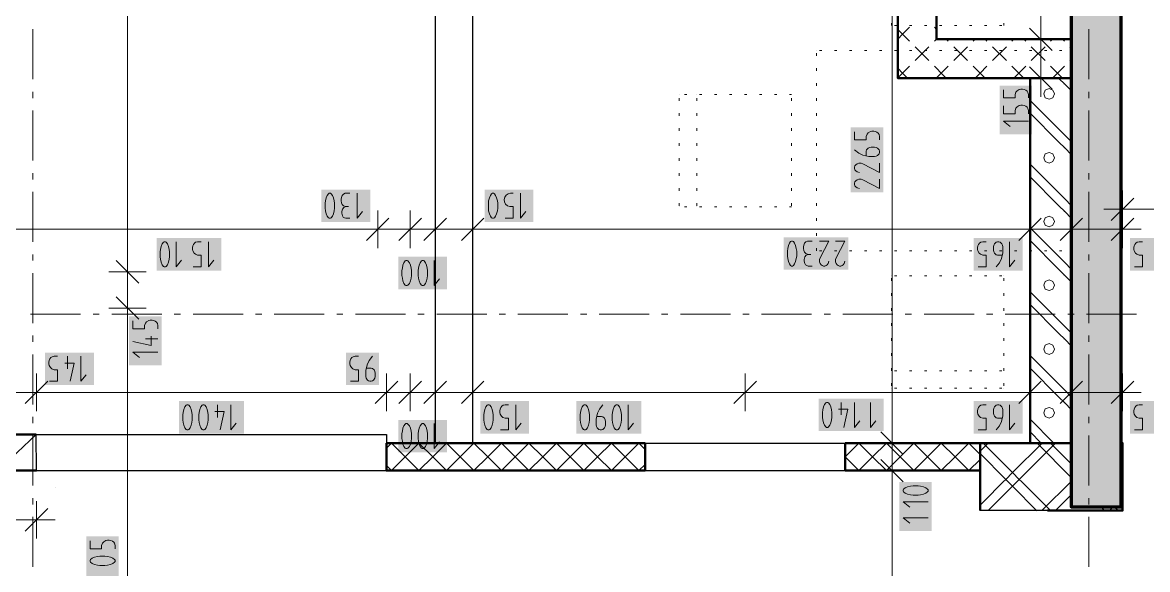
# Model space of a CAD drawing. Header units: millimetres. Extents: x 0 to 594, y 0 to 420.
# Drawn here: x 82.97 to 129.11, y 206.48 to 228.9 of the extents above; entities that cross this region are included whole.
import ezdxf

# ---------------------------------------------------------------- set-up
doc = ezdxf.new("R2010")
doc.units = ezdxf.units.MM
doc.header["$LTSCALE"] = 8
for name, color, linetype in [('PDF_Instalacni prizdivka do 1m', 7, 'Continuous'), ('PDF_Instalacni prizdivky', 7, 'Continuous'), ('PDF_Koty delkove', 7, 'Continuous'), ('PDF_Kuchyne', 7, 'Continuous'), ('PDF_Nabytek', 7, 'Continuous'), ('PDF_Osy hlavni', 7, 'Continuous'), ('PDF_Pricky CP', 7, 'Continuous'), ('PDF_Pricky zdene', 7, 'Continuous'), ('PDF_Sanita', 7, 'Continuous'), ('PDF_Steny akusticke', 7, 'Continuous'), ('PDF_Steny obvodove nosne', 7, 'Continuous')]:
    doc.layers.add(name, color=color, linetype=linetype)

msp = doc.modelspace()

# ---------------------------------------------------------------- linework, layer by layer
at = {"layer": 'PDF_Instalacni prizdivka do 1m', "lineweight": 25}
msp.add_lwpolyline([(99.893, 234.878), (99.893, 211.662), (101.431, 211.662), (101.431, 234.878)], close=True, dxfattribs=at)
at = {"layer": 'PDF_Instalacni prizdivky', "lineweight": 50}
msp.add_lwpolyline([(125.979, 211.662), (125.979, 226.627), (124.288, 226.627), (124.288, 211.662)], close=True, dxfattribs=at)
at = {"layer": 'PDF_Instalacni prizdivky', "lineweight": 9}
for points in [[(125.723, 226.366), (125.462, 226.627)], [(125.07, 226.193), (124.915, 226.129), (124.85, 225.974), (124.915, 225.819), (125.07, 225.754), (125.225, 225.819), (125.289, 225.974), (125.225, 226.129), (125.07, 226.193)], [(125.979, 226.11), (125.723, 226.366)], [(125.979, 224.019), (125.723, 224.275), (124.288, 225.71)], [(125.462, 224.014), (124.288, 225.187)], [(125.723, 223.752), (125.462, 224.014)], [(125.979, 223.496), (125.723, 223.752)], [(125.979, 221.405), (125.723, 221.661), (124.288, 223.096)], [(125.462, 221.4), (124.288, 222.573)], [(125.723, 221.138), (125.462, 221.4)], [(125.979, 220.882), (125.723, 221.138)], [(125.979, 218.791), (125.723, 219.047), (124.288, 220.482)], [(125.462, 218.786), (124.288, 219.96)], [(125.723, 218.525), (125.462, 218.786)], [(125.979, 218.269), (125.723, 218.525)], [(125.979, 216.178), (125.723, 216.434), (124.288, 217.869)], [(125.462, 216.172), (124.288, 217.346)], [(125.723, 215.911), (125.462, 216.172)], [(125.979, 215.655), (125.723, 215.911)], [(125.979, 213.564), (125.723, 213.82), (124.288, 215.255)], [(125.462, 213.559), (124.288, 214.732)], [(125.723, 213.297), (125.462, 213.559)], [(125.979, 213.041), (125.723, 213.297)], [(125.267, 211.662), (124.288, 212.641)], [(124.744, 211.662), (124.288, 212.119)]]:
    msp.add_lwpolyline(points, dxfattribs=at)
for points in [[(125.07, 223.58), (124.915, 223.515), (124.85, 223.36), (124.915, 223.205), (125.07, 223.141), (125.225, 223.205), (125.289, 223.36), (125.225, 223.515)], [(125.07, 220.966), (124.915, 220.902), (124.85, 220.746), (124.915, 220.591), (125.07, 220.527), (125.225, 220.591), (125.289, 220.746), (125.225, 220.902)], [(125.07, 218.352), (124.915, 218.288), (124.85, 218.133), (124.915, 217.977), (125.07, 217.913), (125.225, 217.977), (125.289, 218.133), (125.225, 218.288)], [(125.07, 215.739), (124.915, 215.674), (124.85, 215.519), (124.915, 215.364), (125.07, 215.299), (125.225, 215.364), (125.289, 215.519), (125.225, 215.674)], [(125.07, 213.125), (124.915, 213.06), (124.85, 212.905), (124.915, 212.75), (125.07, 212.686), (125.225, 212.75), (125.289, 212.905), (125.225, 213.06)]]:
    msp.add_lwpolyline(points, close=True, dxfattribs=at)
at = {"layer": 'PDF_Instalacni prizdivky', "lineweight": 9, "transparency": 33554559}
for points in [[(125.684, 226.361), (125.661, 226.384), (125.707, 226.384), (125.684, 226.407)], [(125.684, 223.747), (125.661, 223.771), (125.707, 223.771), (125.684, 223.794)], [(125.684, 221.134), (125.661, 221.157), (125.707, 221.157), (125.684, 221.18)], [(125.684, 218.52), (125.661, 218.543), (125.707, 218.543), (125.684, 218.566)], [(125.684, 215.906), (125.661, 215.929), (125.707, 215.929), (125.684, 215.952)], [(125.684, 213.293), (125.661, 213.316), (125.707, 213.316), (125.684, 213.339)]]:
    msp.add_solid(points, dxfattribs=at)
at = {"layer": 'PDF_Koty delkove', "lineweight": 18}
for points in [[(87.275, 139.093), (87.275, 149.435), (87.275, 181.374), (87.275, 182.86), (87.275, 194.494), (87.275, 195.621), (87.275, 217.197), (87.275, 218.684), (87.275, 263.219), (87.275, 265.833), (87.275, 267.217), (87.275, 336.455), (87.275, 340.35)], [(118.628, 195.621), (118.628, 210.535), (118.628, 211.662), (118.628, 234.878), (118.628, 236.416), (118.628, 238.876), (118.628, 244.36), (118.628, 245.948), (118.628, 264.501)], [(124.734, 226.627), (124.734, 228.216), (124.734, 236.416), (124.734, 238.876), (124.734, 244.36), (124.734, 245.948)], [(125.195, 227.755), (124.273, 228.677)], [(125.503, 228.216), (124.734, 228.216), (123.965, 228.216)], [(125.195, 226.166), (124.273, 227.089)], [(125.503, 226.627), (124.734, 226.627), (123.965, 226.627)], [(124.734, 226.627), (124.734, 225.859)], [(123.197, 226.139), (123.197, 225.811), (123.674, 225.811), (123.674, 225.948), (123.709, 226.043), (123.76, 226.098), (123.846, 226.152), (123.913, 226.166), (123.982, 226.166), (124.051, 226.152), (124.118, 226.125), (124.169, 226.084), (124.204, 226.03), (124.222, 225.948), (124.222, 225.811)], [(123.197, 225.482), (123.197, 225.154), (123.674, 225.154), (123.674, 225.291), (123.709, 225.386), (123.76, 225.441), (123.846, 225.495), (123.913, 225.509), (123.982, 225.509), (124.051, 225.495), (124.118, 225.468), (124.169, 225.427), (124.204, 225.373), (124.222, 225.291), (124.222, 225.154)], [(124.222, 224.852), (123.197, 224.852), (123.469, 224.634)], [(117.091, 224.421), (117.091, 224.092), (117.568, 224.092), (117.568, 224.229), (117.603, 224.325), (117.654, 224.38), (117.739, 224.434), (117.807, 224.448), (117.876, 224.448), (117.944, 224.434), (118.012, 224.407), (118.063, 224.366), (118.098, 224.312), (118.116, 224.229), (118.116, 224.092)], [(117.568, 223.435), (117.568, 223.627), (117.586, 223.682), (117.619, 223.723), (117.654, 223.75), (117.704, 223.777), (117.773, 223.791), (117.91, 223.791), (117.978, 223.777), (118.029, 223.75), (118.063, 223.723), (118.098, 223.682), (118.116, 223.627), (118.116, 223.572), (118.098, 223.517), (118.063, 223.476), (118.029, 223.449), (117.978, 223.421), (117.91, 223.407), (117.671, 223.407), (117.432, 223.462), (117.261, 223.545), (117.091, 223.682)], [(118.116, 223.134), (118.116, 222.75), (117.432, 223.107), (117.363, 223.134), (117.261, 223.134), (117.193, 223.107), (117.142, 223.066), (117.107, 223.025), (117.091, 222.97), (117.091, 222.915), (117.107, 222.86), (117.142, 222.819), (117.193, 222.778), (117.295, 222.75)], [(118.116, 222.477), (118.116, 222.093), (117.432, 222.45), (117.363, 222.477), (117.261, 222.477), (117.193, 222.45), (117.142, 222.409), (117.107, 222.368), (117.091, 222.313), (117.091, 222.258), (117.107, 222.203), (117.142, 222.162), (117.193, 222.121), (117.295, 222.093)], [(128.081, 222.015), (128.081, 221.246), (128.081, 220.477)], [(96.048, 221.731), (96.034, 221.662), (96.034, 221.594), (96.048, 221.509), (96.075, 221.441), (96.13, 221.39), (96.225, 221.355)], [(96.39, 221.902), (96.198, 221.902), (96.13, 221.867), (96.075, 221.816), (96.048, 221.731)], [(96.691, 221.902), (96.691, 220.877), (96.91, 221.15)], [(103.387, 221.902), (103.387, 220.877), (103.605, 221.15)], [(128.542, 221.707), (127.619, 220.785)], [(96.39, 220.877), (96.225, 220.877), (96.17, 220.894), (96.116, 220.929), (96.088, 220.98), (96.061, 221.081), (96.061, 221.15), (96.088, 221.252), (96.143, 221.321), (96.225, 221.355), (96.335, 221.355)], [(97.536, 221.194), (97.536, 220.425), (97.536, 219.657)], [(98.868, 221.194), (98.868, 220.425), (98.868, 219.657)], [(99.893, 221.194), (99.893, 220.425), (99.893, 219.657)], [(101.431, 221.194), (101.431, 220.425), (101.431, 219.657)], [(124.288, 221.194), (124.288, 220.425), (124.288, 219.657)], [(125.979, 221.194), (125.979, 220.425), (125.979, 219.657)], [(128.081, 221.246), (127.312, 221.246)], [(260.561, 221.246), (182.866, 221.246), (175.384, 221.246), (167.492, 221.246), (157.447, 221.246), (155.96, 221.246), (128.081, 221.246)], [(128.081, 221.194), (128.081, 220.425), (128.081, 219.657)], [(97.997, 220.887), (97.075, 219.964)], [(99.33, 220.887), (98.407, 219.964)], [(100.355, 220.887), (99.432, 219.964)], [(101.892, 220.887), (100.97, 219.964)], [(124.749, 220.887), (123.827, 219.964)], [(126.441, 220.887), (125.518, 219.964)], [(128.542, 220.887), (127.619, 219.964)], [(101.431, 220.425), (99.893, 220.425), (98.868, 220.425), (97.536, 220.425), (82.059, 220.425), (69.707, 220.425), (67.452, 220.425), (65.966, 220.425)], [(101.431, 220.425), (116.002, 220.425), (123.063, 220.425), (124.288, 220.425), (124.615, 220.425), (125.979, 220.425), (128.081, 220.425), (128.849, 220.425)], [(88.634, 219.195), (88.661, 219.075), (88.702, 218.973), (88.756, 218.904), (88.784, 218.888), (88.838, 218.888), (88.866, 218.904), (88.92, 218.973), (88.961, 219.075), (88.989, 219.195), (89.003, 219.297), (89.003, 219.502), (88.989, 219.604), (88.961, 219.724), (88.92, 219.827), (88.866, 219.895), (88.838, 219.913), (88.784, 219.913), (88.756, 219.895), (88.702, 219.827), (88.661, 219.724), (88.634, 219.604), (88.62, 219.502)], [(89.277, 219.913), (89.277, 218.888), (89.495, 219.16)], [(89.961, 218.888), (90.29, 218.888), (90.29, 219.365), (90.152, 219.365), (90.057, 219.4), (90.002, 219.452), (89.948, 219.537), (89.934, 219.604), (89.934, 219.673), (89.948, 219.742), (89.975, 219.809), (90.016, 219.861), (90.07, 219.895), (90.152, 219.913), (90.29, 219.913)], [(90.591, 219.913), (90.591, 218.888), (90.809, 219.16)], [(115.347, 219.946), (115.156, 219.946), (115.088, 219.911), (115.033, 219.86), (115.006, 219.775), (114.992, 219.706), (114.992, 219.637), (115.006, 219.552), (115.033, 219.485), (115.088, 219.433), (115.183, 219.399)], [(115.649, 219.946), (116.032, 219.946), (115.676, 219.262), (115.649, 219.194), (115.649, 219.091), (115.676, 219.023), (115.717, 218.972), (115.758, 218.937), (115.813, 218.921), (115.867, 218.921), (115.922, 218.937), (115.963, 218.972), (116.004, 219.023), (116.032, 219.125)], [(116.306, 219.946), (116.689, 219.946), (116.333, 219.262), (116.306, 219.194), (116.306, 219.091), (116.333, 219.023), (116.374, 218.972), (116.415, 218.937), (116.47, 218.921), (116.524, 218.921), (116.579, 218.937), (116.62, 218.972), (116.662, 219.023), (116.689, 219.125)], [(122.156, 218.888), (122.485, 218.888), (122.485, 219.365), (122.348, 219.365), (122.253, 219.4), (122.197, 219.452), (122.143, 219.537), (122.129, 219.604), (122.129, 219.673), (122.143, 219.742), (122.17, 219.809), (122.211, 219.861), (122.266, 219.895), (122.348, 219.913), (122.485, 219.913)], [(123.142, 219.365), (122.951, 219.365), (122.896, 219.383), (122.855, 219.417), (122.827, 219.452), (122.8, 219.502), (122.786, 219.57), (122.786, 219.707), (122.8, 219.775), (122.827, 219.827), (122.855, 219.861), (122.896, 219.895), (122.951, 219.913)], [(122.951, 219.913), (123.005, 219.913), (123.06, 219.895), (123.101, 219.861), (123.128, 219.827), (123.156, 219.775), (123.17, 219.707), (123.17, 219.468), (123.115, 219.229), (123.033, 219.058), (122.896, 218.888)], [(123.443, 219.913), (123.443, 218.888), (123.662, 219.16)], [(128.569, 218.888), (128.897, 218.888), (128.897, 219.365), (128.76, 219.365), (128.665, 219.4), (128.61, 219.452), (128.556, 219.537), (128.542, 219.604), (128.542, 219.673), (128.556, 219.742), (128.583, 219.809), (128.624, 219.861), (128.678, 219.895), (128.76, 219.913), (128.897, 219.913)], [(88.62, 219.502), (88.62, 219.297), (88.634, 219.195)], [(115.347, 218.921), (115.183, 218.921), (115.128, 218.937), (115.074, 218.972), (115.046, 219.023), (115.019, 219.125), (115.019, 219.194), (115.046, 219.296), (115.101, 219.365), (115.183, 219.399), (115.292, 219.399)], [(87.736, 218.222), (86.813, 219.145)], [(99.559, 218.836), (99.531, 218.955), (99.49, 219.058), (99.435, 219.127), (99.407, 219.144), (99.353, 219.144), (99.325, 219.127), (99.271, 219.058), (99.23, 218.955), (99.203, 218.836), (99.189, 218.733)], [(99.189, 218.733), (99.189, 218.528), (99.203, 218.427), (99.23, 218.307), (99.271, 218.204), (99.325, 218.135), (99.353, 218.119), (99.407, 218.119), (99.435, 218.135), (99.49, 218.204), (99.531, 218.307), (99.559, 218.427), (99.573, 218.528), (99.573, 218.733), (99.559, 218.836)], [(99.846, 219.144), (99.846, 218.119), (100.065, 218.392)], [(88.043, 218.684), (87.275, 218.684), (86.506, 218.684)], [(87.736, 216.736), (86.813, 217.659)], [(88.043, 217.197), (87.275, 217.197), (86.506, 217.197)], [(87.495, 216.676), (87.495, 216.348), (87.972, 216.348), (87.972, 216.485), (88.007, 216.58), (88.058, 216.635), (88.143, 216.689), (88.211, 216.703), (88.28, 216.703), (88.348, 216.689), (88.416, 216.662), (88.467, 216.621), (88.502, 216.567), (88.52, 216.485), (88.52, 216.348)], [(88.246, 216.046), (88.246, 215.663), (87.495, 215.828)], [(88.52, 215.937), (88.007, 215.937)], [(84.074, 214.194), (84.403, 214.194), (84.403, 214.671), (84.266, 214.671), (84.17, 214.706), (84.115, 214.757), (84.061, 214.842), (84.047, 214.91), (84.047, 214.979), (84.061, 215.047), (84.088, 215.115), (84.129, 215.166), (84.184, 215.201), (84.266, 215.219), (84.403, 215.219)], [(84.814, 215.219), (84.814, 214.706)], [(85.361, 215.219), (85.361, 214.194), (85.58, 214.466)], [(88.52, 215.389), (87.495, 215.389), (87.767, 215.171)], [(96.42, 214.194), (96.748, 214.194), (96.748, 214.671), (96.611, 214.671), (96.516, 214.706), (96.461, 214.757), (96.407, 214.842), (96.393, 214.91), (96.393, 214.979), (96.407, 215.047), (96.434, 215.115), (96.475, 215.166), (96.529, 215.201), (96.611, 215.219), (96.748, 215.219)], [(97.323, 215.219), (97.186, 215.047), (97.104, 214.876), (97.05, 214.637), (97.05, 214.398), (97.064, 214.33), (97.091, 214.279), (97.118, 214.245), (97.159, 214.21), (97.214, 214.194), (97.268, 214.194), (97.323, 214.21), (97.364, 214.245), (97.392, 214.279), (97.419, 214.33), (97.433, 214.398), (97.433, 214.535), (97.419, 214.603), (97.392, 214.671), (97.323, 214.723), (97.268, 214.74), (97.077, 214.74)], [(84.704, 214.945), (85.088, 214.945), (84.923, 214.194)], [(84.006, 214.203), (83.084, 213.28)], [(83.545, 214.51), (83.545, 213.742), (83.545, 212.973)], [(98.356, 214.203), (97.433, 213.28)], [(97.895, 214.51), (97.895, 213.742), (97.895, 212.973)], [(99.33, 214.203), (98.407, 213.28)], [(98.868, 214.51), (98.868, 213.742), (98.868, 212.973)], [(100.355, 214.203), (99.432, 213.28)], [(99.893, 214.51), (99.893, 213.742), (99.893, 212.973)], [(101.892, 214.203), (100.97, 213.28)], [(101.431, 214.51), (101.431, 213.742), (101.431, 212.973)], [(113.065, 214.203), (112.142, 213.28)], [(112.603, 214.51), (112.603, 213.742), (112.603, 212.973)], [(124.749, 214.203), (123.827, 213.28)], [(124.288, 214.51), (124.288, 213.742), (124.288, 212.973)], [(126.441, 214.203), (125.518, 213.28)], [(125.979, 214.51), (125.979, 213.742), (125.979, 212.973)], [(128.542, 214.203), (127.619, 213.28)], [(128.081, 214.51), (128.081, 213.742), (128.081, 212.973)], [(128.081, 213.742), (125.979, 213.742), (124.288, 213.742), (123.146, 213.742), (120.436, 213.742), (112.603, 213.742), (101.431, 213.742), (99.893, 213.742), (98.868, 213.742), (97.895, 213.742), (83.545, 213.742), (82.059, 213.742)], [(128.081, 213.742), (128.849, 213.742)], [(89.542, 212.818), (89.542, 212.613), (89.556, 212.512), (89.583, 212.392), (89.624, 212.289), (89.679, 212.221), (89.707, 212.204), (89.761, 212.204), (89.789, 212.221), (89.843, 212.289), (89.884, 212.392), (89.912, 212.512), (89.926, 212.613), (89.926, 212.818), (89.912, 212.921), (89.884, 213.041), (89.843, 213.143), (89.789, 213.212), (89.761, 213.229), (89.707, 213.229), (89.679, 213.212), (89.624, 213.143), (89.583, 213.041), (89.556, 212.921)], [(90.966, 213.229), (90.966, 212.717)], [(91.513, 213.229), (91.513, 212.204), (91.732, 212.477)], [(102.261, 212.512), (102.275, 212.613), (102.275, 212.818), (102.261, 212.921), (102.234, 213.041), (102.192, 213.143), (102.138, 213.212), (102.11, 213.229), (102.056, 213.229), (102.028, 213.212), (101.974, 213.143), (101.933, 213.041), (101.906, 212.921), (101.892, 212.818)], [(102.576, 212.204), (102.905, 212.204), (102.905, 212.682), (102.767, 212.682), (102.672, 212.717), (102.617, 212.768), (102.563, 212.853), (102.549, 212.921), (102.549, 212.989), (102.563, 213.058), (102.59, 213.126), (102.631, 213.177), (102.685, 213.212), (102.767, 213.229), (102.905, 213.229)], [(103.206, 213.229), (103.206, 212.204), (103.424, 212.477)], [(105.84, 212.818), (105.84, 212.613), (105.854, 212.512), (105.881, 212.392), (105.922, 212.289), (105.976, 212.221), (106.004, 212.204), (106.058, 212.204), (106.086, 212.221), (106.14, 212.289), (106.181, 212.392), (106.209, 212.512), (106.223, 212.613), (106.223, 212.818), (106.209, 212.921), (106.181, 213.041), (106.14, 213.143), (106.086, 213.212), (106.058, 213.229), (106.004, 213.229), (105.976, 213.212), (105.922, 213.143), (105.881, 213.041), (105.854, 212.921), (105.84, 212.818)], [(106.77, 213.229), (106.633, 213.058), (106.551, 212.887), (106.497, 212.648), (106.497, 212.408), (106.511, 212.34), (106.538, 212.289), (106.565, 212.255), (106.606, 212.221), (106.661, 212.204), (106.715, 212.204), (106.77, 212.221), (106.811, 212.255), (106.838, 212.289), (106.866, 212.34), (106.88, 212.408), (106.88, 212.545), (106.866, 212.613), (106.838, 212.682), (106.77, 212.733), (106.715, 212.75), (106.524, 212.75)], [(107.811, 213.229), (107.811, 212.204), (108.029, 212.477)], [(115.776, 212.92), (115.776, 212.715), (115.79, 212.613), (115.817, 212.494), (115.859, 212.391), (115.913, 212.322), (115.941, 212.306), (115.995, 212.306), (116.023, 212.322), (116.077, 212.391), (116.118, 212.494), (116.146, 212.613), (116.16, 212.715), (116.16, 212.92), (116.146, 213.022), (116.118, 213.142), (116.077, 213.245), (116.023, 213.314), (115.995, 213.331), (115.941, 213.331), (115.913, 213.314), (115.859, 213.245), (115.817, 213.142)], [(116.543, 213.331), (116.543, 212.818)], [(117.091, 213.331), (117.091, 212.306), (117.309, 212.579)], [(117.748, 213.331), (117.748, 212.306), (117.966, 212.579)], [(122.156, 212.204), (122.485, 212.204), (122.485, 212.682), (122.348, 212.682), (122.253, 212.717), (122.197, 212.768), (122.143, 212.853), (122.129, 212.921), (122.129, 212.989), (122.143, 213.058), (122.17, 213.126), (122.211, 213.177), (122.266, 213.212), (122.348, 213.229), (122.485, 213.229)], [(123.142, 212.682), (122.951, 212.682), (122.896, 212.699), (122.855, 212.733), (122.827, 212.768), (122.8, 212.818), (122.786, 212.887), (122.786, 213.023), (122.8, 213.092), (122.827, 213.143), (122.855, 213.177), (122.896, 213.212), (122.951, 213.229), (123.005, 213.229), (123.06, 213.212), (123.101, 213.177)], [(123.101, 213.177), (123.128, 213.143), (123.156, 213.092), (123.17, 213.023), (123.17, 212.784), (123.115, 212.545), (123.033, 212.374), (122.896, 212.204)], [(123.443, 213.229), (123.443, 212.204), (123.662, 212.477)], [(128.569, 212.204), (128.897, 212.204), (128.897, 212.682), (128.76, 212.682), (128.665, 212.717), (128.61, 212.768), (128.556, 212.853), (128.542, 212.921), (128.542, 212.989), (128.556, 213.058), (128.583, 213.126), (128.624, 213.177), (128.678, 213.212), (128.76, 213.229), (128.897, 213.229)], [(89.556, 212.921), (89.542, 212.818)], [(90.856, 212.955), (91.24, 212.955), (91.075, 212.204)], [(101.892, 212.818), (101.892, 212.613), (101.906, 212.512), (101.933, 212.392), (101.974, 212.289), (102.028, 212.221), (102.056, 212.204), (102.11, 212.204), (102.138, 212.221), (102.192, 212.289), (102.234, 212.392), (102.261, 212.512)], [(115.817, 213.142), (115.79, 213.022), (115.776, 212.92)], [(116.433, 213.057), (116.817, 213.057), (116.652, 212.306)], [(98.902, 211.743), (98.916, 211.844), (98.916, 212.049), (98.902, 212.152), (98.874, 212.272), (98.833, 212.374), (98.778, 212.443), (98.75, 212.46), (98.696, 212.46), (98.668, 212.443), (98.614, 212.374), (98.573, 212.272), (98.546, 212.152), (98.532, 212.049)], [(99.846, 212.46), (99.846, 211.435), (100.065, 211.708)], [(98.532, 212.049), (98.532, 211.844), (98.546, 211.743), (98.573, 211.623), (98.614, 211.52), (98.668, 211.452), (98.696, 211.435), (98.75, 211.435), (98.778, 211.452), (98.833, 211.52), (98.874, 211.623), (98.902, 211.743)], [(119.089, 211.201), (118.167, 212.124)], [(118.628, 211.662), (117.859, 211.662)], [(118.628, 211.662), (119.397, 211.662)], [(119.089, 210.074), (118.167, 210.996)], [(119.397, 210.535), (118.628, 210.535), (117.859, 210.535)], [(119.694, 209.908), (119.489, 209.908), (119.388, 209.894), (119.268, 209.867), (119.165, 209.826), (119.096, 209.772), (119.08, 209.744), (119.08, 209.69), (119.096, 209.662), (119.165, 209.608), (119.268, 209.567), (119.388, 209.539), (119.489, 209.525), (119.694, 209.525), (119.796, 209.539), (119.916, 209.567), (120.019, 209.608), (120.088, 209.662), (120.105, 209.69), (120.105, 209.744), (120.088, 209.772), (120.019, 209.826), (119.916, 209.867), (119.796, 209.894), (119.694, 209.908)], [(83.545, 209.284), (83.545, 208.515), (83.545, 207.746)], [(120.105, 209.251), (119.08, 209.251), (119.353, 209.033)], [(84.006, 208.976), (83.084, 208.054)], [(120.105, 208.594), (119.08, 208.594), (119.353, 208.376)], [(83.545, 208.515), (80.714, 208.515), (75.396, 208.515), (69.759, 208.515)], [(83.545, 208.515), (84.314, 208.515)], [(85.737, 207.662), (85.737, 207.334), (86.215, 207.334), (86.215, 207.471), (86.25, 207.566), (86.301, 207.621), (86.386, 207.675), (86.454, 207.689), (86.522, 207.689), (86.591, 207.675), (86.659, 207.648), (86.71, 207.607), (86.745, 207.553), (86.762, 207.471), (86.762, 207.334)], [(86.351, 207.032), (86.146, 207.032), (86.045, 207.018), (85.925, 206.991), (85.822, 206.95), (85.754, 206.896), (85.737, 206.868), (85.737, 206.814), (85.754, 206.786), (85.822, 206.732), (85.925, 206.691), (86.045, 206.663), (86.146, 206.649), (86.351, 206.649), (86.454, 206.663)], [(86.454, 206.663), (86.574, 206.691), (86.676, 206.732), (86.745, 206.786), (86.762, 206.814), (86.762, 206.868), (86.745, 206.896), (86.676, 206.95), (86.574, 206.991), (86.454, 207.018), (86.351, 207.032)]]:
    msp.add_lwpolyline(points, dxfattribs=at)
for points in [[(95.377, 221.491), (95.377, 221.286), (95.391, 221.185), (95.418, 221.065), (95.459, 220.962), (95.513, 220.894), (95.541, 220.877), (95.596, 220.877), (95.623, 220.894), (95.678, 220.962), (95.719, 221.065), (95.747, 221.185), (95.761, 221.286), (95.761, 221.491), (95.747, 221.594), (95.719, 221.714), (95.678, 221.816), (95.623, 221.885), (95.596, 221.902), (95.541, 221.902), (95.513, 221.885), (95.459, 221.816), (95.418, 221.714), (95.391, 221.594)], [(102.073, 221.491), (102.073, 221.286), (102.086, 221.185), (102.114, 221.065), (102.155, 220.962), (102.209, 220.894), (102.237, 220.877), (102.291, 220.877), (102.319, 220.894), (102.373, 220.962), (102.414, 221.065), (102.442, 221.185), (102.456, 221.286), (102.456, 221.491), (102.442, 221.594), (102.414, 221.714), (102.373, 221.816), (102.319, 221.885), (102.291, 221.902), (102.237, 221.902), (102.209, 221.885), (102.155, 221.816), (102.114, 221.714), (102.086, 221.594)], [(114.335, 219.535), (114.335, 219.33), (114.349, 219.228), (114.376, 219.109), (114.417, 219.006), (114.471, 218.937), (114.499, 218.921), (114.553, 218.921), (114.581, 218.937), (114.635, 219.006), (114.676, 219.109), (114.704, 219.228), (114.718, 219.33), (114.718, 219.535), (114.704, 219.637), (114.676, 219.757), (114.635, 219.86), (114.581, 219.929), (114.553, 219.946), (114.499, 219.946), (114.471, 219.929), (114.417, 219.86), (114.376, 219.757), (114.349, 219.637)], [(98.532, 218.733), (98.532, 218.528), (98.546, 218.427), (98.573, 218.307), (98.614, 218.204), (98.668, 218.135), (98.696, 218.119), (98.75, 218.119), (98.778, 218.135), (98.833, 218.204), (98.874, 218.307), (98.902, 218.427), (98.916, 218.528), (98.916, 218.733), (98.902, 218.836), (98.874, 218.955), (98.833, 219.058), (98.778, 219.127), (98.75, 219.144), (98.696, 219.144), (98.668, 219.127), (98.614, 219.058), (98.573, 218.955), (98.546, 218.836)], [(90.199, 212.818), (90.199, 212.613), (90.213, 212.512), (90.24, 212.392), (90.281, 212.289), (90.336, 212.221), (90.364, 212.204), (90.418, 212.204), (90.446, 212.221), (90.5, 212.289), (90.541, 212.392), (90.569, 212.512), (90.583, 212.613), (90.583, 212.818), (90.569, 212.921), (90.541, 213.041), (90.5, 213.143), (90.446, 213.212), (90.418, 213.229), (90.364, 213.229), (90.336, 213.212), (90.281, 213.143), (90.24, 213.041), (90.213, 212.921)], [(107.154, 212.818), (107.154, 212.613), (107.168, 212.512), (107.195, 212.392), (107.236, 212.289), (107.29, 212.221), (107.318, 212.204), (107.372, 212.204), (107.4, 212.221), (107.454, 212.289), (107.495, 212.392), (107.523, 212.512), (107.537, 212.613), (107.537, 212.818), (107.523, 212.921), (107.495, 213.041), (107.454, 213.143), (107.4, 213.212), (107.372, 213.229), (107.318, 213.229), (107.29, 213.212), (107.236, 213.143), (107.195, 213.041), (107.168, 212.921)], [(99.189, 212.049), (99.189, 211.844), (99.203, 211.743), (99.23, 211.623), (99.271, 211.52), (99.325, 211.452), (99.353, 211.435), (99.407, 211.435), (99.435, 211.452), (99.49, 211.52), (99.531, 211.623), (99.559, 211.743), (99.573, 211.844), (99.573, 212.049), (99.559, 212.152), (99.531, 212.272), (99.49, 212.374), (99.435, 212.443), (99.407, 212.46), (99.353, 212.46), (99.325, 212.443), (99.271, 212.374), (99.23, 212.272), (99.203, 212.152)]]:
    msp.add_lwpolyline(points, close=True, dxfattribs=at)
msp.add_lwpolyline([(102.757, 220.877), (103.085, 220.877), (103.085, 221.355), (102.948, 221.355), (102.853, 221.39, -0.84385), (103.085, 221.902)], format="xyb", dxfattribs=at)
at = {"layer": 'PDF_Koty delkove', "color": 7, "lineweight": 18, "true_color": 0xffffff, "transparency": 33554559}
for points in [[(124.375, 224.315), (124.375, 226.32), (123.043, 224.315), (123.043, 226.32)], [(118.269, 221.94), (118.269, 224.601), (116.937, 221.94), (116.937, 224.601)], [(97.228, 222.056), (95.224, 222.056), (97.228, 220.724), (95.224, 220.724)], [(103.924, 222.056), (101.919, 222.056), (103.924, 220.724), (101.919, 220.724)], [(116.843, 220.1), (114.181, 220.1), (116.843, 218.767), (114.181, 218.767)], [(91.128, 220.067), (88.466, 220.067), (91.128, 218.734), (88.466, 218.734)], [(123.981, 220.067), (121.976, 220.067), (123.981, 218.734), (121.976, 218.734)], [(130.393, 220.067), (128.388, 220.067), (130.393, 218.734), (128.388, 218.734)], [(100.383, 219.298), (98.379, 219.298), (100.383, 217.965), (98.379, 217.965)], [(88.673, 214.852), (88.673, 216.857), (87.341, 214.852), (87.341, 216.857)], [(85.899, 215.372), (83.894, 215.372), (85.899, 214.04), (83.894, 214.04)], [(97.587, 215.372), (96.239, 215.372), (97.587, 214.04), (96.239, 214.04)], [(92.051, 213.383), (89.389, 213.383), (92.051, 212.05), (89.389, 212.05)], [(103.743, 213.383), (101.738, 213.383), (103.743, 212.05), (101.738, 212.05)], [(108.348, 213.383), (105.686, 213.383), (108.348, 212.05), (105.686, 212.05)], [(118.285, 213.485), (115.623, 213.485), (118.285, 212.152), (115.623, 212.152)], [(123.981, 213.383), (121.976, 213.383), (123.981, 212.05), (121.976, 212.05)], [(130.393, 213.383), (128.388, 213.383), (130.393, 212.05), (128.388, 212.05)], [(100.383, 212.614), (98.379, 212.614), (100.383, 211.282), (98.379, 211.282)], [(120.259, 208.057), (120.259, 210.062), (118.926, 208.057), (118.926, 210.062)], [(86.916, 205.181), (86.916, 207.843), (85.583, 205.181), (85.583, 207.843)]]:
    msp.add_solid(points, dxfattribs=at)
at = {"layer": 'PDF_Kuchyne'}
msp.add_line((125.006, 208.895), (122.237, 208.895), dxfattribs=at)
at = {"layer": 'PDF_Nabytek'}
for p, q in [((83.545, 210.535), (83.524, 212.021)), ((83.524, 212.021), (97.895, 212.021)), ((97.895, 212.021), (97.895, 211.662)), ((108.503, 211.662), (116.703, 211.662)), ((83.545, 210.535), (97.895, 210.535)), ((108.503, 210.535), (116.703, 210.535)), ((84.337, 209.861), (84.337, 209.861))]:
    msp.add_line(p, q, dxfattribs=at)
at = {"layer": 'PDF_Nabytek', "lineweight": 13}
for points in [[(118.608, 228.774), (118.608, 228.874)], [(123.22, 228.774), (123.22, 228.874)], [(118.608, 228.774), (118.608, 228.774)], [(118.608, 228.774), (118.608, 228.774)], [(118.828, 228.774), (118.725, 228.774)], [(119.443, 228.774), (119.34, 228.774)], [(120.058, 228.774), (119.955, 228.774)], [(120.673, 228.774), (120.57, 228.774)], [(121.288, 228.774), (121.185, 228.774)], [(121.903, 228.774), (121.8, 228.774)], [(122.518, 228.774), (122.415, 228.774)], [(123.133, 228.774), (123.03, 228.774)], [(123.22, 228.774), (123.22, 228.774)], [(123.22, 228.774), (123.22, 228.774)], [(115.537, 227.749), (115.537, 227.749)], [(115.537, 227.749), (115.537, 227.749)], [(115.537, 227.542), (115.537, 227.644)], [(115.753, 227.749), (115.651, 227.749)], [(116.368, 227.749), (116.266, 227.749)], [(116.983, 227.749), (116.88, 227.749)], [(117.598, 227.749), (117.495, 227.749)], [(118.213, 227.749), (118.11, 227.749)], [(118.828, 227.749), (118.725, 227.749)], [(119.443, 227.749), (119.34, 227.749)], [(120.058, 227.749), (119.955, 227.749)], [(120.673, 227.749), (120.57, 227.749)], [(121.288, 227.749), (121.185, 227.749)], [(121.903, 227.749), (121.8, 227.749)], [(122.518, 227.749), (122.415, 227.749)], [(123.133, 227.749), (123.03, 227.749)], [(123.748, 227.749), (123.645, 227.749)], [(124.363, 227.749), (124.26, 227.749)], [(124.978, 227.749), (124.875, 227.749)], [(125.593, 227.749), (125.49, 227.749)], [(115.537, 226.927), (115.537, 227.029)], [(115.537, 226.312), (115.537, 226.414)], [(109.9, 225.955), (109.9, 225.955)], [(109.9, 225.955), (109.9, 225.955)], [(109.9, 225.697), (109.9, 225.799)], [(110.218, 225.955), (110.116, 225.955)], [(110.617, 225.955), (110.617, 225.955)], [(110.617, 225.697), (110.617, 225.799)], [(110.833, 225.955), (110.731, 225.955)], [(111.448, 225.955), (111.346, 225.955)], [(112.063, 225.955), (111.961, 225.955)], [(112.678, 225.955), (112.576, 225.955)], [(113.293, 225.955), (113.191, 225.955)], [(113.908, 225.955), (113.806, 225.955)], [(114.512, 225.955), (114.421, 225.955)], [(114.512, 225.955), (114.512, 225.955)], [(114.512, 225.697), (114.512, 225.799)], [(115.537, 225.697), (115.537, 225.799)], [(109.9, 225.082), (109.9, 225.184)], [(110.617, 225.082), (110.617, 225.184)], [(114.512, 225.082), (114.512, 225.184)], [(115.537, 225.082), (115.537, 225.184)], [(109.9, 224.467), (109.9, 224.569)], [(110.617, 224.467), (110.617, 224.569)], [(114.512, 224.467), (114.512, 224.569)], [(115.537, 224.467), (115.537, 224.569)], [(109.9, 223.852), (109.9, 223.954)], [(110.617, 223.852), (110.617, 223.954)], [(114.512, 223.852), (114.512, 223.954)], [(115.537, 223.852), (115.537, 223.954)], [(109.9, 223.237), (109.9, 223.339)], [(110.617, 223.237), (110.617, 223.339)], [(114.512, 223.237), (114.512, 223.339)], [(115.537, 223.237), (115.537, 223.339)], [(109.9, 222.622), (109.9, 222.724)], [(110.617, 222.622), (110.617, 222.724)], [(114.512, 222.622), (114.512, 222.724)], [(115.537, 222.622), (115.537, 222.724)], [(109.9, 222.007), (109.9, 222.109)], [(110.617, 222.007), (110.617, 222.109)], [(114.512, 222.007), (114.512, 222.109)], [(115.537, 222.007), (115.537, 222.109)], [(109.9, 221.392), (109.9, 221.494)], [(110.617, 221.392), (110.617, 221.494)], [(114.512, 221.392), (114.512, 221.494)], [(115.537, 221.392), (115.537, 221.494)], [(109.9, 221.343), (109.9, 221.343)], [(109.9, 221.343), (109.9, 221.343)], [(110.218, 221.343), (110.116, 221.343)], [(110.617, 221.343), (110.617, 221.343)], [(110.833, 221.343), (110.731, 221.343)], [(111.448, 221.343), (111.346, 221.343)], [(112.063, 221.343), (111.961, 221.343)], [(112.678, 221.343), (112.576, 221.343)], [(113.293, 221.343), (113.191, 221.343)], [(113.908, 221.343), (113.806, 221.343)], [(114.512, 221.343), (114.421, 221.343)], [(114.512, 221.343), (114.512, 221.343)], [(114.512, 221.343), (114.512, 221.343)], [(115.537, 220.777), (115.537, 220.879)], [(115.537, 220.162), (115.537, 220.264)], [(115.537, 219.549), (115.537, 219.649)], [(115.537, 219.549), (115.537, 219.549)], [(115.753, 219.549), (115.651, 219.549)], [(116.368, 219.549), (116.266, 219.549)], [(116.983, 219.549), (116.88, 219.549)], [(117.598, 219.549), (117.495, 219.549)], [(118.213, 219.549), (118.11, 219.549)], [(118.828, 219.549), (118.725, 219.549)], [(119.443, 219.549), (119.34, 219.549)], [(120.058, 219.549), (119.955, 219.549)], [(120.673, 219.549), (120.57, 219.549)], [(121.288, 219.549), (121.185, 219.549)], [(121.903, 219.549), (121.8, 219.549)], [(122.518, 219.549), (122.415, 219.549)], [(123.133, 219.549), (123.03, 219.549)], [(123.748, 219.549), (123.645, 219.549)], [(124.363, 219.549), (124.26, 219.549)], [(124.978, 219.549), (124.875, 219.549)], [(125.593, 219.549), (125.49, 219.549)], [(118.608, 218.524), (118.608, 218.524)], [(118.608, 218.524), (118.608, 218.524)], [(118.608, 218.317), (118.608, 218.419)], [(118.828, 218.524), (118.725, 218.524)], [(119.443, 218.524), (119.34, 218.524)], [(120.058, 218.524), (119.955, 218.524)], [(120.673, 218.524), (120.57, 218.524)], [(121.288, 218.524), (121.185, 218.524)], [(121.903, 218.524), (121.8, 218.524)], [(122.518, 218.524), (122.415, 218.524)], [(123.133, 218.524), (123.03, 218.524)], [(123.22, 218.524), (123.22, 218.524)], [(123.22, 218.524), (123.22, 218.524)], [(123.22, 218.317), (123.22, 218.419)], [(118.608, 217.702), (118.608, 217.804)], [(123.22, 217.702), (123.22, 217.804)], [(118.608, 217.087), (118.608, 217.189)], [(123.22, 217.087), (123.22, 217.189)], [(118.608, 216.472), (118.608, 216.574)], [(123.22, 216.472), (123.22, 216.574)], [(118.608, 215.857), (118.608, 215.959)], [(123.22, 215.857), (123.22, 215.959)], [(118.608, 215.242), (118.608, 215.344)], [(123.22, 215.242), (123.22, 215.344)], [(118.608, 214.627), (118.608, 214.729)], [(118.608, 214.629), (118.608, 214.629)], [(118.828, 214.629), (118.725, 214.629)], [(119.443, 214.629), (119.34, 214.629)], [(120.058, 214.629), (119.955, 214.629)], [(120.673, 214.629), (120.57, 214.629)], [(121.288, 214.629), (121.185, 214.629)], [(121.903, 214.629), (121.8, 214.629)], [(122.518, 214.629), (122.415, 214.629)], [(123.133, 214.629), (123.03, 214.629)], [(123.22, 214.627), (123.22, 214.729)], [(123.22, 214.629), (123.22, 214.629)], [(118.608, 214.012), (118.608, 214.114)], [(123.22, 214.012), (123.22, 214.114)], [(118.608, 213.912), (118.608, 213.912)], [(118.608, 213.912), (118.608, 213.912)], [(118.828, 213.912), (118.725, 213.912)], [(119.443, 213.912), (119.34, 213.912)], [(120.058, 213.912), (119.955, 213.912)], [(120.673, 213.912), (120.57, 213.912)], [(121.288, 213.912), (121.185, 213.912)], [(121.903, 213.912), (121.8, 213.912)], [(122.518, 213.912), (122.415, 213.912)], [(123.133, 213.912), (123.03, 213.912)], [(123.22, 213.912), (123.22, 213.912)], [(123.22, 213.912), (123.22, 213.912)], [(83.545, 210.535), (83.545, 210.535)], [(83.545, 210.535), (83.545, 210.535)]]:
    msp.add_lwpolyline(points, dxfattribs=at)
at = {"layer": 'PDF_Osy hlavni', "lineweight": 18}
for points in [[(83.391, 226.574), (83.391, 228.624)], [(83.391, 226.574), (83.391, 228.624)], [(126.697, 226.574), (126.697, 228.624)], [(126.697, 225.805), (126.697, 226.061)], [(83.391, 223.242), (83.391, 225.292)], [(83.391, 223.242), (83.391, 225.292)], [(126.697, 223.242), (126.697, 225.292)], [(83.391, 222.474), (83.391, 222.73), (83.391, 222.474)], [(126.697, 222.474), (126.697, 222.73)], [(83.391, 219.911), (83.391, 221.961)], [(83.391, 219.911), (83.391, 221.961)], [(126.697, 219.911), (126.697, 221.961)], [(126.697, 219.142), (126.697, 219.399)], [(83.391, 216.58), (83.391, 218.63)], [(83.391, 216.58), (83.391, 218.63)], [(126.697, 216.58), (126.697, 218.63)], [(85.349, 216.941), (83.299, 216.941)], [(86.118, 216.941), (85.862, 216.941)], [(88.681, 216.941), (86.631, 216.941)], [(89.449, 216.941), (89.193, 216.941)], [(92.012, 216.941), (89.962, 216.941)], [(92.781, 216.941), (92.524, 216.941)], [(95.343, 216.941), (93.293, 216.941)], [(96.112, 216.941), (95.856, 216.941)], [(98.674, 216.941), (96.624, 216.941)], [(99.443, 216.941), (99.187, 216.941)], [(102.006, 216.941), (99.956, 216.941)], [(102.774, 216.941), (102.518, 216.941)], [(105.337, 216.941), (103.287, 216.941)], [(106.106, 216.941), (105.849, 216.941)], [(108.668, 216.941), (106.618, 216.941)], [(109.437, 216.941), (109.181, 216.941)], [(111.999, 216.941), (109.949, 216.941)], [(112.768, 216.941), (112.512, 216.941)], [(115.33, 216.941), (113.28, 216.941)], [(116.099, 216.941), (115.843, 216.941)], [(118.662, 216.941), (116.612, 216.941)], [(119.43, 216.941), (119.174, 216.941)], [(121.993, 216.941), (119.943, 216.941)], [(122.762, 216.941), (122.505, 216.941)], [(125.324, 216.941), (123.274, 216.941)], [(126.093, 216.941), (125.837, 216.941)], [(128.655, 216.941), (126.605, 216.941)], [(126.697, 215.811), (126.697, 216.068)], [(83.391, 213.249), (83.391, 215.299)], [(83.391, 213.249), (83.391, 215.299)], [(126.697, 213.249), (126.697, 215.299)], [(126.697, 212.48), (126.697, 212.736)], [(83.391, 209.918), (83.391, 211.968)], [(83.391, 209.918), (83.391, 211.968)], [(126.697, 209.918), (126.697, 211.968)], [(126.697, 209.149), (126.697, 209.405)], [(83.391, 206.586), (83.391, 208.636)], [(83.391, 206.586), (83.391, 208.636)], [(126.697, 206.586), (126.697, 208.636)]]:
    msp.add_lwpolyline(points, dxfattribs=at)
for points in [[(83.391, 226.061), (83.391, 225.805)], [(83.391, 219.399), (83.391, 219.142)], [(83.391, 216.068), (83.391, 215.811)], [(83.391, 212.736), (83.391, 212.48)], [(83.391, 209.405), (83.391, 209.149)]]:
    msp.add_lwpolyline(points, close=True, dxfattribs=at)
at = {"layer": 'PDF_Pricky CP', "lineweight": 50}
for points in [[(120.45, 228.216), (120.45, 236.416), (118.861, 236.416), (118.861, 226.627), (120.45, 226.627)], [(120.45, 226.627), (124.288, 226.627), (125.979, 226.627), (125.979, 228.216), (120.45, 228.216)]]:
    msp.add_lwpolyline(points, dxfattribs=at)
at = {"layer": 'PDF_Pricky CP', "lineweight": 9}
for points in [[(118.861, 228.221), (119.061, 228.421), (119.345, 228.705)], [(119.345, 228.137), (119.061, 228.421), (118.861, 228.621)], [(120.45, 228.621), (120.365, 228.705)], [(120.45, 228.221), (120.365, 228.137)], [(120.934, 228.137), (120.854, 228.216)], [(122.033, 228.216), (121.954, 228.137)], [(122.523, 228.137), (122.443, 228.216)], [(123.622, 228.216), (123.543, 228.137)], [(124.111, 228.137), (124.032, 228.216)], [(125.211, 228.216), (125.131, 228.137)], [(125.7, 228.137), (125.621, 228.216)], [(120.14, 227.342), (119.571, 227.911)], [(120.14, 227.911), (119.571, 227.342)], [(121.728, 227.342), (121.159, 227.911)], [(121.728, 227.911), (121.159, 227.342)], [(123.317, 227.342), (122.748, 227.911)], [(123.317, 227.911), (122.748, 227.342)], [(124.906, 227.342), (124.337, 227.911)], [(124.906, 227.911), (124.337, 227.342)], [(125.979, 227.857), (125.926, 227.911)], [(119.061, 226.832), (118.861, 227.032)], [(119.266, 226.627), (119.061, 226.832), (119.345, 227.117)], [(120.45, 227.032), (120.365, 227.117)], [(120.45, 226.632), (120.65, 226.832), (120.934, 227.117)], [(120.854, 226.627), (120.65, 226.832), (120.45, 227.032)], [(122.443, 226.627), (122.238, 226.832), (121.954, 227.117)], [(122.033, 226.627), (122.238, 226.832), (122.523, 227.117)], [(124.032, 226.627), (123.827, 226.832), (123.543, 227.117)], [(123.622, 226.627), (123.827, 226.832), (124.111, 227.117)], [(125.621, 226.627), (125.416, 226.832), (125.131, 227.117)], [(125.211, 226.627), (125.416, 226.832), (125.7, 227.117)], [(125.979, 227.396), (125.926, 227.342)], [(119.061, 226.832), (118.861, 226.632)], [(120.45, 226.632), (120.444, 226.627)]]:
    msp.add_lwpolyline(points, dxfattribs=at)
at = {"layer": 'PDF_Pricky zdene', "lineweight": 50}
for points in [[(82.059, 210.535), (80.009, 210.535), (80.009, 212.021), (83.524, 212.021)], [(98.868, 211.662), (98.868, 211.662), (97.895, 211.662), (97.895, 211.662)], [(97.895, 211.662), (97.895, 210.535), (106.197, 210.535), (108.503, 210.535)], [(108.503, 211.662), (106.197, 211.662), (98.868, 211.662)], [(108.503, 211.662), (108.503, 210.535)], [(116.703, 210.535), (116.703, 211.662)], [(116.703, 210.535), (119.009, 210.535), (122.238, 210.535), (122.238, 211.662), (119.009, 211.662), (116.703, 211.662)], [(82.059, 210.535), (83.545, 210.535)]]:
    msp.add_lwpolyline(points, dxfattribs=at)
at = {"layer": 'PDF_Pricky zdene', "lineweight": 9}
for points in [[(83.524, 212.021), (81.956, 210.535)], [(107.683, 211.099), (107.12, 211.662), (106.556, 211.099), (105.992, 210.535), (105.428, 211.099), (104.865, 211.662), (104.301, 211.099), (103.737, 210.535), (103.173, 211.099), (102.61, 211.662), (102.046, 211.099), (101.482, 210.535), (100.918, 211.099), (100.355, 211.662), (99.791, 211.099), (99.227, 210.535), (98.663, 211.099), (98.1, 211.662), (97.895, 211.457)], [(108.503, 211.406), (108.247, 211.662), (107.683, 211.099), (107.12, 210.535), (106.556, 211.099), (105.992, 211.662), (105.428, 211.099), (104.865, 210.535), (104.301, 211.099), (103.737, 211.662), (103.173, 211.099), (102.61, 210.535), (102.046, 211.099), (101.482, 211.662), (100.918, 211.099), (100.355, 210.535), (99.791, 211.099), (99.227, 211.662), (98.663, 211.099), (98.1, 210.535), (97.895, 210.74)], [(117.267, 211.662), (116.703, 211.099)], [(118.395, 210.535), (117.831, 211.099), (117.267, 211.662)], [(118.395, 211.662), (117.831, 211.099), (117.267, 210.535)], [(119.522, 210.535), (118.958, 211.099), (118.395, 211.662)], [(119.522, 211.662), (118.958, 211.099), (118.395, 210.535)], [(120.65, 210.535), (120.086, 211.099), (119.522, 211.662)], [(120.65, 211.662), (120.086, 211.099), (119.522, 210.535)], [(121.777, 210.535), (121.213, 211.099), (120.65, 211.662)], [(121.777, 211.662), (121.213, 211.099), (120.65, 210.535)], [(122.238, 211.201), (121.777, 211.662)], [(108.247, 210.535), (107.683, 211.099)], [(117.267, 210.535), (116.703, 211.099)], [(122.238, 210.996), (121.777, 210.535)], [(108.503, 210.791), (108.247, 210.535)]]:
    msp.add_lwpolyline(points, dxfattribs=at)
at = {"layer": 'PDF_Sanita', "lineweight": 13}
for points in [[(101.431, 211.662), (101.431, 211.662)], [(101.431, 211.662), (101.431, 211.662)], [(101.647, 211.662), (101.544, 211.662)], [(102.262, 211.662), (102.159, 211.662)], [(102.877, 211.662), (102.774, 211.662)], [(103.492, 211.662), (103.389, 211.662)], [(104.107, 211.662), (104.004, 211.662)], [(104.722, 211.662), (104.619, 211.662)], [(105.337, 211.662), (105.234, 211.662)], [(105.952, 211.662), (105.849, 211.662)], [(106.567, 211.662), (106.464, 211.662)], [(107.182, 211.662), (107.079, 211.662)], [(107.581, 211.662), (107.581, 211.662)], [(107.581, 211.662), (107.581, 211.662)]]:
    msp.add_lwpolyline(points, dxfattribs=at)
at = {"layer": 'PDF_Steny akusticke', "lineweight": 9}
for points in [[(122.238, 211.334), (122.566, 211.662)], [(125.334, 211.662), (123.847, 210.176), (123.571, 210.453), (122.361, 211.662)], [(123.294, 210.176), (123.571, 210.453), (124.78, 211.662)], [(125.979, 210.258), (124.575, 211.662)], [(125.979, 210.812), (125.129, 211.662)], [(128.029, 211.591), (128.081, 211.642)], [(128.081, 211.478), (128.029, 211.529)], [(123.294, 210.176), (122.238, 211.232)], [(128.081, 210.924), (128.029, 210.976)], [(122.238, 209.12), (122.39, 209.272), (123.191, 210.074)], [(122.574, 208.896), (122.574, 208.896), (123.571, 209.899), (123.745, 210.074)], [(123.396, 210.074), (123.294, 210.176), (123.191, 210.074)], [(124.571, 208.892), (123.571, 209.899), (123.396, 210.074)], [(123.745, 210.074), (123.847, 210.176)], [(123.95, 210.074), (123.847, 210.176)], [(125.006, 209.018), (123.95, 210.074)], [(124.792, 208.914), (125.979, 210.094)], [(125.334, 208.895), (125.979, 209.541)], [(125.129, 208.895), (125.006, 209.018)], [(127.343, 208.895), (127.189, 209.049)], [(127.548, 208.895), (127.701, 209.049)], [(127.896, 208.895), (127.742, 209.049)], [(128.029, 209.377), (128.081, 209.428)]]:
    msp.add_lwpolyline(points, dxfattribs=at)
at = {"layer": 'PDF_Steny akusticke', "lineweight": 50}
msp.add_lwpolyline([(125.006, 208.895), (128.081, 208.895), (128.081, 211.662), (128.029, 211.662), (128.029, 209.049), (125.979, 209.049), (125.979, 211.662), (124.288, 211.662), (122.238, 211.662), (122.238, 210.535), (122.238, 208.897)], dxfattribs=at)
at = {"layer": 'PDF_Steny obvodove nosne', "lineweight": 70}
msp.add_lwpolyline([(125.979, 238.876), (125.979, 236.416), (125.979, 228.216), (125.979, 226.627), (125.979, 211.662), (125.979, 209.049), (128.029, 209.049), (128.029, 211.662), (128.029, 236.262), (128.029, 238.876)], dxfattribs=at)
at = {"layer": 'PDF_Steny obvodove nosne', "color": 9, "lineweight": 9, "true_color": 0xc0c0c0, "transparency": 33554559}
msp.add_solid([(125.979, 238.876), (125.979, 209.049), (128.029, 238.876), (128.029, 209.049)], dxfattribs=at)

doc.saveas('drawing.dxf')
